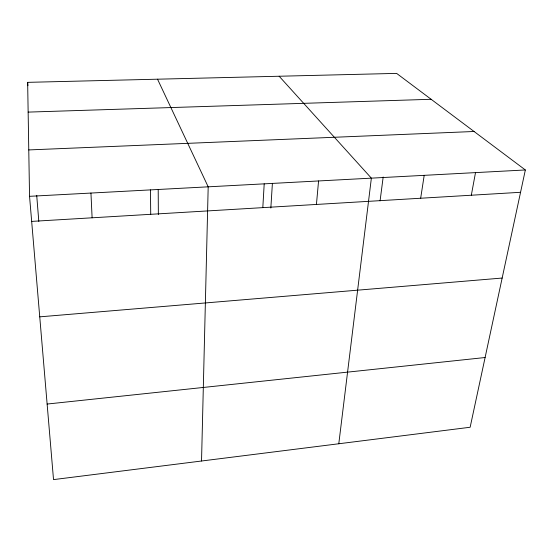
<?xml version="1.0" encoding="UTF-8"?>
<svg xmlns="http://www.w3.org/2000/svg" width="553" height="553" viewBox="0 0 553 553"><rect width="100%" height="100%" fill="white"/><g stroke="black" fill="none" stroke-linecap="round" stroke-linejoin="round"><path stroke-width="0.83" d="M201.534 461.008L208.191 186.824L157.536 79.197M262.813 207.638L264.203 183.845M270.839 208.039L272.401 183.299M316.434 204.444L318.569 180.955M338.789 443.762L371.367 178.149L279.154 76.238M380.077 200.884L383.174 177.015M420.667 198.237L424.199 175.342M471.322 195.223L475.504 172.612M525.35 169.965L470.14 427.255L53.523 479.61L29.544 196.322L27.65 82.349L396.619 73.39L525.35 169.965L29.544 196.322M47.129 404.049L485.105 357.521M39.747 316.848L502.159 278.048M31.666 221.4L520.56 192.292M28.777 149.925L474.066 131.49M28.148 112.107L431.133 99.284M27.65 82.349L27.92 85.708M36.712 195.327L38.814 221.463M90.948 193.059L92.109 217.799M150.464 189.893L150.727 214.308M158.206 189.769L158.358 214.543"/></g></svg>
